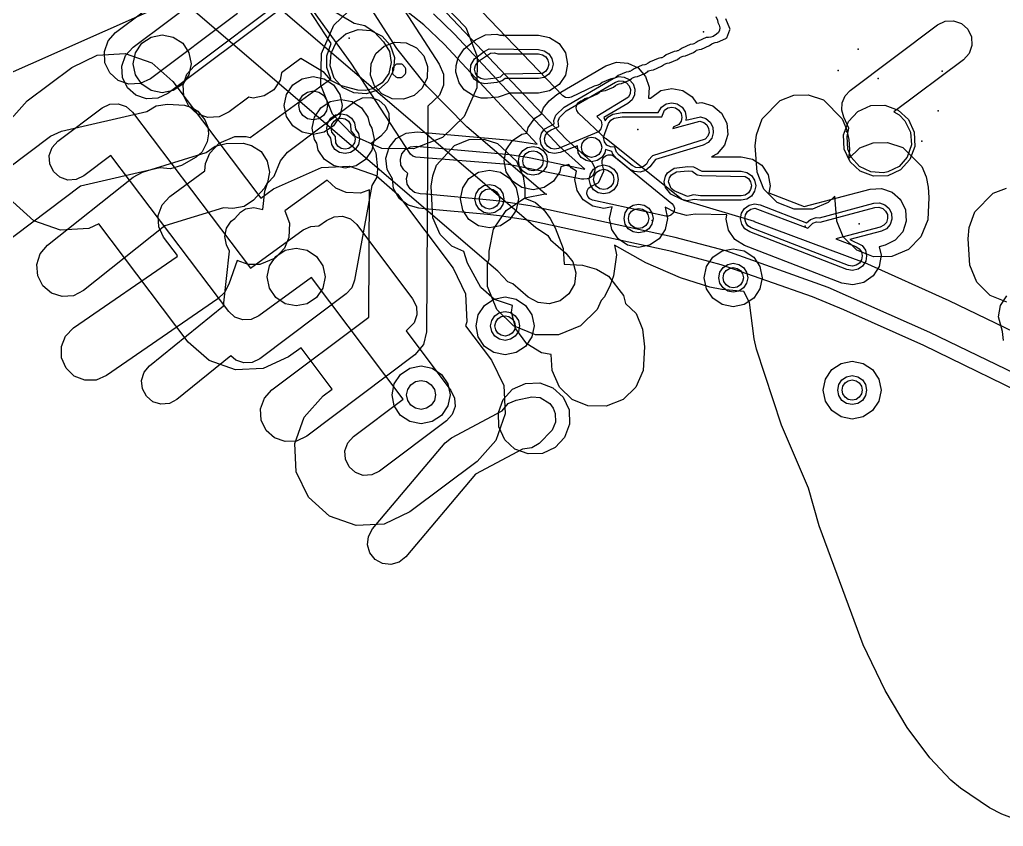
# Model space of a CAD drawing. Header units: metres. Extents: x 8738 to 9560, y -8972 to -7699.
# Drawn here: x 9080.8 to 9148.7, y -8164.7 to -8108.9 of the extents above; entities that cross this region are included whole.
import ezdxf

# ---------------------------------------------------------------- set-up
doc = ezdxf.new("R2010")
doc.units = ezdxf.units.M
for name, color, linetype in [('AI_GREENING_EXCLUSIONS', 1, 'Continuous'), ('AI_GREENING_LAWN', 82, 'Continuous'), ('AI_GREENING_REJECTED', 6, 'Continuous')]:
    doc.layers.add(name, color=color, linetype=linetype)

msp = doc.modelspace()

# ---------------------------------------------------------------- linework, layer by layer
at = {"layer": 'AI_GREENING_EXCLUSIONS'}
for points in [[(9104.408, -8103.749), (9109.752, -8112.012), (9110.034, -8112.709), (9110.04, -8113.461), (9109.767, -8114.161), (9108.965, -8114.924), (9108.874, -8130.511), (9108.66, -8131.398), (9108.075, -8132.098), (9100.594, -8137.72), (9099.891, -8138.058), (9099.112, -8138.101), (9098.375, -8137.843), (9097.794, -8137.322), (9097.456, -8136.619), (9097.412, -8135.84), (9097.671, -8135.103), (9098.191, -8134.522), (9104.88, -8129.496), (9104.931, -8120.705), (9104.312, -8120.921), (9103.326, -8120.882), (9102.603, -8120.58), (9101.998, -8120.026), (9099.093, -8122.154), (9099.41, -8123.014), (9099.371, -8124), (9099.069, -8124.723), (9098.422, -8125.422), (9097.346, -8125.87), (9096.554, -8125.87), (9095.781, -8125.589), (9095.215, -8127.229), (9094.917, -8127.787), (9094.46, -8128.224), (9086.758, -8133.537), (9086.042, -8133.846), (9085.262, -8133.858), (9084.536, -8133.57), (9083.976, -8133.026), (9083.667, -8132.31), (9083.655, -8131.53), (9083.943, -8130.804), (9084.487, -8130.244), (9091.648, -8125.304), (9091.669, -8125.243), (9090.703, -8123.96), (9090.374, -8123.253), (9090.34, -8122.473), (9090.34, -8122.473), (9090.607, -8121.74), (9091.135, -8121.165), (9093.564, -8119.386), (9093.603, -8118.886), (9093.905, -8118.163), (9094.552, -8117.464), (9095.628, -8117.016), (9096.42, -8117.016), (9096.699, -8117.09), (9102.259, -8113.018), (9101.975, -8112.24), (9101.975, -8111.448), (9102.288, -8110.599), (9099.936, -8106.963)], [(9094.149, -8104.208), (9116.398, -8123.271), (9117.251, -8123.848), (9117.437, -8124.161), (9118.497, -8125.069), (9118.979, -8125.683), (9119.189, -8126.434), (9119.096, -8127.209), (9118.714, -8127.889), (9118.1, -8128.372), (9117.349, -8128.582), (9116.574, -8128.489), (9115.894, -8128.107), (9114.836, -8127.2), (9114.499, -8127.065), (9113.796, -8126.309), (9091.774, -8107.441), (9040.612, -8130.176), (9020.945, -8148.593)], [(9094.149, -8104.208), (9116.398, -8123.271), (9117.251, -8123.848), (9117.437, -8124.161), (9118.497, -8125.069), (9118.979, -8125.683), (9119.189, -8126.434), (9119.096, -8127.209), (9118.714, -8127.889), (9118.1, -8128.372), (9117.349, -8128.582), (9116.574, -8128.489), (9115.894, -8128.107), (9114.836, -8127.2), (9114.499, -8127.065), (9113.796, -8126.309), (9091.774, -8107.441), (9040.612, -8130.176), (9020.945, -8148.593)], [(9098.525, -8108.39), (9091.01, -8114.037), (9090.306, -8114.375), (9089.527, -8114.419), (9088.791, -8114.16), (9088.209, -8113.64), (9087.871, -8112.937), (9087.828, -8112.157), (9088.086, -8111.421), (9088.607, -8110.84), (9095.994, -8105.288)], [(9095.809, -8108.504), (9089.798, -8113.021), (9089.095, -8113.36), (9088.316, -8113.403), (9087.579, -8113.144), (9086.998, -8112.624), (9086.66, -8111.921), (9086.616, -8111.142), (9086.875, -8110.405), (9087.395, -8109.824), (9093.116, -8105.525)], [(9101.09, -8107.491), (9103.878, -8109.172), (9104.611, -8109.34), (9105.247, -8109.791), (9105.889, -8110.47), (9106.304, -8111.131), (9106.435, -8111.9), (9106.261, -8112.661), (9105.809, -8113.297), (9105.149, -8113.713), (9104.677, -8113.829), (9104.137, -8113.822), (9102.999, -8113.52), (9102.303, -8113.168), (9101.812, -8112.598), (9100.18, -8111.614), (9098.854, -8112.61), (9098.751, -8113.13), (9098.317, -8113.779), (9097.668, -8114.213), (9096.903, -8114.365), (9096.599, -8114.305), (9095.247, -8115.32), (9094.544, -8115.658), (9093.765, -8115.701), (9093.765, -8115.701), (9093.028, -8115.443), (9092.447, -8114.923), (9092.109, -8114.219), (9092.066, -8113.44), (9092.324, -8112.704), (9092.844, -8112.122), (9098.856, -8107.605)], [(9150.824, -8164.683), (9148.607, -8163.852), (9147.757, -8163.41), (9145.753, -8162.042), (9145.102, -8161.487), (9143.642, -8159.943), (9142.077, -8157.858), (9140.548, -8155.303), (9139.041, -8152.146), (9135.997, -8143.926), (9135.262, -8141.326), (9133.404, -8136.965), (9131.677, -8131.704), (9131.518, -8131.003), (9131.178, -8128.479), (9130.798, -8127.716), (9129.279, -8127.583), (9128.441, -8127.418), (9126.411, -8126.787), (9124.026, -8125.735), (9121.864, -8124.517), (9122, -8125.2), (9121.779, -8126.641), (9121.567, -8127.296), (9121.175, -8128.086), (9120.926, -8128.353), (9120.653, -8128.966), (9119.509, -8130.089), (9117.987, -8130.709), (9116.404, -8130.709), (9114.881, -8130.089), (9113.737, -8128.966), (9113.074, -8127.38), (9113.074, -8125.797), (9113.198, -8125.46), (9113.198, -8124.947), (9113.503, -8123.416), (9114.37, -8122.119), (9115.668, -8121.252), (9117.07, -8120.973), (9111.662, -8116.34), (9108.886, -8113.545), (9106.814, -8110.938), (9104.622, -8107.477)], [(9151.55, -8135.507), (9143.217, -8131.46), (9137.699, -8128.982), (9135.527, -8128.087), (9129.235, -8125.877), (9125.818, -8124.96), (9115.853, -8122.797), (9113.925, -8122.504), (9113.078, -8122.396), (9108.754, -8122.006), (9108.74, -8122.002), (9108.352, -8121.976), (9107.6, -8121.77), (9106.983, -8121.291), (9106.597, -8120.613), (9106.513, -8119.942), (9106.153, -8119.288), (9106.067, -8118.513), (9106.284, -8117.763), (9106.772, -8117.154), (9107.456, -8116.777), (9108.231, -8116.691), (9114.691, -8117.258), (9116.514, -8117.552), (9110.084, -8110.633), (9108.694, -8109.287), (9107.168, -8108.096)], [(9151.561, -8134.384), (9143.639, -8130.553), (9136.625, -8127.441), (9129.539, -8124.924), (9126.039, -8123.985), (9116.036, -8121.814), (9113.917, -8121.492), (9113.252, -8121.408), (9108.84, -8121.009), (9108.826, -8121.005), (9108.424, -8120.979), (9108.047, -8120.875), (9107.739, -8120.636), (9107.546, -8120.297), (9107.498, -8119.91), (9107.592, -8119.566), (9107.295, -8119.328), (9107.107, -8118.986), (9107.064, -8118.598), (9107.172, -8118.223), (9107.416, -8117.919), (9107.758, -8117.731), (9108.146, -8117.688), (9114.621, -8118.256), (9115.97, -8118.462), (9119.802, -8119.283), (9118.027, -8117.689), (9110.808, -8109.942), (9109.35, -8108.532)], [(9079.992, -8115.993), (9081.293, -8114.539), (9084.359, -8112.235), (9086.114, -8111.39), (9088.059, -8111.281), (9089.898, -8111.923), (9091.353, -8113.218), (9097.432, -8121.268), (9098.3, -8120.637), (9101.614, -8119.165), (9103.562, -8119.056), (9105.404, -8119.7), (9106.858, -8121), (9110.712, -8126.122), (9111.558, -8127.879), (9111.667, -8129.827), (9111.574, -8130.094), (9113.357, -8132.465), (9114.204, -8134.225), (9114.204, -8134.225), (9114.312, -8136.176), (9113.664, -8138.019), (9112.36, -8139.473), (9107.718, -8142.95), (9105.958, -8143.792), (9104.01, -8143.897), (9102.17, -8143.249), (9100.719, -8141.945), (9099.876, -8140.186), (9099.771, -8138.238), (9100.42, -8136.398), (9101.723, -8134.946), (9102.354, -8134.473), (9100.206, -8131.618), (9099.345, -8132.244), (9097.595, -8133.057), (9095.668, -8133.147), (9093.85, -8132.501), (9092.413, -8131.215), (9086.241, -8123.043), (9085.542, -8123.379), (9083.594, -8123.486), (9081.753, -8122.841), (9080.299, -8121.54)], [(9076.896, -8121.506), (9082.907, -8116.99), (9083.66, -8116.639), (9089.553, -8115.286), (9090.197, -8114.897), (9090.968, -8114.78), (9092.144, -8114.848), (9092.659, -8115.009), (9093.071, -8115.267), (9093.071, -8115.267), (9093.569, -8115.867), (9093.76, -8116.372), (9093.811, -8116.82), (9093.728, -8117.39), (9093.364, -8118.08), (9092.97, -8118.45), (9091.943, -8119.023), (9091.197, -8119.254), (9090.448, -8119.185), (9084.97, -8120.443), (9079.299, -8124.704)], [(9148.969, -8128.464), (9147.804, -8127.994), (9146.882, -8127.072), (9146.412, -8125.907), (9146.412, -8125.907), (9146.284, -8124.088), (9146.364, -8123.313), (9146.753, -8122.215), (9148.012, -8120.936), (9148.943, -8120.586)], [(9148.74, -8131.103), (9148.672, -8130.495), (9148.382, -8129.47), (9148.521, -8128.69), (9148.951, -8128.025)]]:
    msp.add_lwpolyline(points, dxfattribs=at)
for points in [[(9105.99, -8107.072), (9108.163, -8107.111), (9110.128, -8107.974), (9111.585, -8109.483), (9112.38, -8111.484), (9112.341, -8113.657), (9111.478, -8115.622), (9109.969, -8117.079), (9107.968, -8117.874), (9105.795, -8117.835), (9103.83, -8116.972), (9102.373, -8115.463), (9101.578, -8113.462), (9101.617, -8111.289), (9102.48, -8109.324), (9103.989, -8107.867), (9105.99, -8107.072)], [(9137.552, -8115.193), (9137.585, -8114.68), (9137.789, -8114.207), (9138.142, -8113.832), (9144.164, -8109.307), (9144.692, -8109.053), (9145.276, -8109.021), (9145.828, -8109.214), (9146.265, -8109.605), (9146.518, -8110.132), (9146.551, -8110.717), (9146.357, -8111.269), (9145.967, -8111.705), (9141.159, -8115.317), (9141.517, -8115.528), (9141.922, -8115.933), (9142.309, -8116.713), (9142.368, -8117.599), (9142.083, -8118.432), (9141.517, -8119.076), (9140.737, -8119.463), (9140.445, -8119.522), (9139.559, -8119.463), (9138.779, -8119.076), (9138.213, -8118.432), (9137.987, -8117.891), (9137.928, -8117.005), (9138.054, -8116.427), (9137.694, -8115.688), (9137.552, -8115.193)], [(9092.463, -8111.224), (9092.615, -8111.989), (9092.463, -8112.754), (9092.029, -8113.403), (9091.38, -8113.837), (9090.615, -8113.989), (9089.85, -8113.837), (9089.201, -8113.403), (9088.767, -8112.754), (9088.615, -8111.989), (9088.767, -8111.224), (9089.201, -8110.575), (9089.85, -8110.141), (9090.615, -8109.989), (9091.38, -8110.141), (9092.029, -8110.575), (9092.463, -8111.224)], [(9092.463, -8111.224), (9092.615, -8111.989), (9092.463, -8112.754), (9092.029, -8113.403), (9091.38, -8113.837), (9090.615, -8113.989), (9089.85, -8113.837), (9089.201, -8113.403), (9088.767, -8112.754), (9088.615, -8111.989), (9088.767, -8111.224), (9089.201, -8110.575), (9089.85, -8110.141), (9090.615, -8109.989), (9091.38, -8110.141), (9092.029, -8110.575), (9092.463, -8111.224)], [(9105.024, -8109.683), (9105.804, -8110.07), (9106.37, -8110.714), (9106.656, -8111.547), (9106.597, -8112.433), (9106.21, -8113.213), (9105.566, -8113.779), (9104.732, -8114.064), (9103.847, -8114.005), (9103.067, -8113.618), (9102.501, -8112.974), (9102.215, -8112.141), (9102.274, -8111.255), (9102.662, -8110.475), (9103.305, -8109.909), (9104.139, -8109.624), (9105.024, -8109.683)], [(9112.25, -8110.342), (9112.949, -8109.995), (9113.728, -8109.942), (9113.928, -8110.009), (9116.614, -8110.009), (9117.379, -8110.162), (9118.028, -8110.595), (9118.462, -8111.244), (9118.614, -8112.009), (9118.462, -8112.775), (9118.028, -8113.424), (9117.379, -8113.857), (9116.614, -8114.009), (9114.626, -8114.009), (9113.82, -8114.287), (9113.095, -8114.36), (9112.639, -8114.354), (9112.118, -8114.21), (9111.481, -8113.784), (9111.133, -8113.317), (9110.905, -8112.57), (9110.911, -8112.114), (9111.058, -8111.579), (9111.481, -8110.956), (9112.25, -8110.342)], [(9107.47, -8110.542), (9108.171, -8110.876), (9108.683, -8111.44), (9108.949, -8112.176), (9108.91, -8112.964), (9108.576, -8113.665), (9108.012, -8114.177), (9107.276, -8114.443), (9106.488, -8114.404), (9105.787, -8114.07), (9105.275, -8113.506), (9105.009, -8112.77), (9105.048, -8111.982), (9105.382, -8111.281), (9105.946, -8110.769), (9106.682, -8110.503), (9107.47, -8110.542)], [(9116.614, -8111.009), (9116.997, -8111.086), (9117.321, -8111.302), (9117.538, -8111.627), (9117.614, -8112.009), (9117.538, -8112.392), (9117.321, -8112.717), (9116.997, -8112.933), (9116.614, -8113.009), (9114.297, -8113.009), (9114.093, -8113.178), (9113.719, -8113.292), (9112.895, -8113.37), (9112.506, -8113.29), (9112.188, -8113.077), (9111.971, -8112.753), (9111.9, -8112.47), (9111.937, -8112.082), (9112.198, -8111.653), (9112.861, -8111.134), (9113.21, -8110.96), (9116.614, -8111.009)], [(9116.614, -8111.309), (9116.882, -8111.363), (9117.109, -8111.514), (9117.261, -8111.742), (9117.314, -8112.009), (9117.261, -8112.277), (9117.109, -8112.504), (9116.882, -8112.656), (9114.178, -8112.709), (9113.951, -8112.914), (9113.689, -8112.994), (9112.895, -8113.07), (9112.623, -8113.014), (9112.4, -8112.865), (9112.248, -8112.638), (9112.195, -8112.37), (9112.248, -8112.102), (9112.467, -8111.816), (9113.289, -8111.25), (9113.561, -8111.231), (9113.796, -8111.31), (9116.614, -8111.309)], [(9118.078, -8119.46), (9117.644, -8120.109), (9116.995, -8120.543), (9116.23, -8120.695), (9115.465, -8120.543), (9114.816, -8120.109), (9114.382, -8119.46), (9114.23, -8118.695), (9114.382, -8117.93), (9114.816, -8117.281), (9115.465, -8116.847), (9115.813, -8116.778), (9115.898, -8116.393), (9116.344, -8115.752), (9116.794, -8115.464), (9116.947, -8115.031), (9117.35, -8114.549), (9117.868, -8114.117), (9121.267, -8112.141), (9122.005, -8111.888), (9122.784, -8111.936), (9123.485, -8112.279), (9124.001, -8112.865), (9124.255, -8113.603), (9124.207, -8114.356), (9124.349, -8114.356), (9125.051, -8113.843), (9125.816, -8113.691), (9126.581, -8113.843), (9127.23, -8114.277), (9127.517, -8114.706), (9127.897, -8114.67), (9128.643, -8114.9), (9129.244, -8115.398), (9129.608, -8116.088), (9129.681, -8116.865), (9129.451, -8117.611), (9128.953, -8118.212), (9128.559, -8118.42), (9130.617, -8118.42), (9131.382, -8118.572), (9132.031, -8119.005), (9132.465, -8119.654), (9132.617, -8120.42), (9132.52, -8120.905), (9134.972, -8121.852), (9139.517, -8120.664), (9140.296, -8120.613), (9141.035, -8120.864), (9141.621, -8121.378), (9141.967, -8122.078), (9142.018, -8122.857), (9141.767, -8123.596), (9141.252, -8124.183), (9140.552, -8124.528), (9140.146, -8124.637), (9140.277, -8125.225), (9140.144, -8125.994), (9139.726, -8126.653), (9139.087, -8127.102), (9138.326, -8127.273), (9137.557, -8127.139), (9130.841, -8124.544), (9130.182, -8124.126), (9129.733, -8123.488), (9129.562, -8122.726), (9129.615, -8122.42), (9127.429, -8122.384), (9126.823, -8122.465), (9126.069, -8122.264), (9125.359, -8121.9), (9125.521, -8122.679), (9125.369, -8123.444), (9124.935, -8124.093), (9124.286, -8124.527), (9123.521, -8124.679), (9122.756, -8124.527), (9122.107, -8124.093), (9121.673, -8123.444), (9121.521, -8122.679), (9121.706, -8121.865), (9121.116, -8121.982), (9120.351, -8121.83), (9119.702, -8121.396), (9119.268, -8120.747), (9119.116, -8119.982), (9119.228, -8119.418), (9118.86, -8119.172), (9118.715, -8118.956), (9118.147, -8119.112), (9118.078, -8119.46)], [(9101.043, -8116.866), (9100.278, -8116.714), (9099.629, -8116.28), (9099.195, -8115.631), (9099.043, -8114.866), (9099.195, -8114.101), (9099.629, -8113.452), (9100.278, -8113.018), (9101.043, -8112.866), (9101.808, -8113.018), (9102.457, -8113.452), (9102.891, -8114.101), (9103.043, -8114.866), (9102.891, -8115.631), (9102.457, -8116.28), (9101.808, -8116.714), (9101.043, -8116.866)], [(9119.294, -8117.656), (9118.095, -8118.125), (9117.711, -8118.194), (9117.33, -8118.11), (9117.009, -8117.887), (9116.799, -8117.559), (9116.73, -8117.175), (9116.814, -8116.793), (9117.037, -8116.473), (9117.689, -8116.136), (9117.677, -8115.909), (9117.807, -8115.541), (9118.37, -8114.982), (9121.77, -8113.005), (9122.139, -8112.879), (9122.528, -8112.903), (9122.879, -8113.075), (9123.137, -8113.367), (9123.263, -8113.736), (9123.239, -8114.126), (9123.068, -8114.476), (9122.775, -8114.734), (9121.118, -8115.698), (9121.223, -8115.931), (9121.403, -8115.678), (9121.734, -8115.472), (9122.393, -8115.356), (9124.883, -8115.356), (9125.109, -8114.984), (9125.433, -8114.767), (9125.816, -8114.691), (9126.199, -8114.767), (9126.523, -8114.984), (9126.74, -8115.308), (9126.816, -8115.691), (9126.777, -8115.889), (9127.794, -8115.665), (9128.167, -8115.78), (9128.467, -8116.029), (9128.65, -8116.374), (9128.686, -8116.762), (9128.571, -8117.135), (9128.322, -8117.436), (9127.977, -8117.618), (9124.69, -8118.597), (9124.302, -8119.107), (9124.004, -8119.358), (9123.632, -8119.476), (9123.243, -8119.442), (9122.897, -8119.262), (9121.992, -8118.538), (9121.741, -8118.24), (9121.682, -8118.053), (9121.244, -8117.907), (9121.198, -8118.141), (9120.981, -8118.465), (9120.657, -8118.682), (9120.274, -8118.758), (9119.891, -8118.682), (9119.567, -8118.465), (9119.35, -8118.141), (9119.294, -8117.656)], [(9121.921, -8113.265), (9122.179, -8113.176), (9122.452, -8113.193), (9122.697, -8113.313), (9122.878, -8113.518), (9122.966, -8113.776), (9122.949, -8114.049), (9122.829, -8114.294), (9120.649, -8115.623), (9120.926, -8115.943), (9120.974, -8116.212), (9120.915, -8116.479), (9120.759, -8116.703), (9117.985, -8117.846), (9117.717, -8117.894), (9117.45, -8117.835), (9117.226, -8117.679), (9117.078, -8117.449), (9117.03, -8117.18), (9117.089, -8116.914), (9117.245, -8116.69), (9117.475, -8116.542), (9118.016, -8116.33), (9117.974, -8115.952), (9118.065, -8115.694), (9118.521, -8115.241), (9121.921, -8113.265)], [(9100.66, -8115.79), (9100.336, -8115.573), (9100.119, -8115.249), (9100.043, -8114.866), (9100.119, -8114.483), (9100.336, -8114.159), (9100.66, -8113.942), (9101.043, -8113.866), (9101.426, -8113.942), (9101.75, -8114.159), (9101.967, -8114.483), (9102.043, -8114.866), (9101.967, -8115.249), (9101.75, -8115.573), (9101.426, -8115.79), (9101.043, -8115.866), (9100.66, -8115.79)], [(9131.711, -8119.486), (9131.583, -8117.667), (9131.663, -8116.892), (9132.052, -8115.794), (9133.311, -8114.515), (9134.242, -8114.165), (9135.236, -8114.138), (9136.286, -8114.49), (9137.596, -8115.795), (9137.896, -8116.505), (9138.051, -8117.224), (9138.09, -8117.941), (9138.03, -8118.566), (9138.796, -8117.806), (9139.727, -8117.456), (9140.721, -8117.429), (9141.771, -8117.781), (9143.081, -8119.086), (9143.381, -8119.796), (9143.536, -8120.515), (9143.575, -8121.232), (9143.498, -8122.777), (9143.028, -8123.942), (9142.173, -8124.819), (9141.022, -8125.317), (9139.753, -8125.334), (9138.588, -8124.864), (9137.666, -8123.942), (9137.213, -8122.858), (9137.073, -8121.143), (9136.621, -8121.573), (9135.537, -8122.026), (9134.268, -8122.043), (9133.103, -8121.573), (9132.181, -8120.651), (9131.711, -8119.486)], [(9108.202, -8129.338), (9108.008, -8129.89), (9107.459, -8130.446), (9110.561, -8134.569), (9110.815, -8135.097), (9110.847, -8135.682), (9110.653, -8136.235), (9110.261, -8136.671), (9105.62, -8140.148), (9105.092, -8140.401), (9104.507, -8140.433), (9103.955, -8140.238), (9103.52, -8139.847), (9103.267, -8139.319), (9103.236, -8138.735), (9103.43, -8138.183), (9103.821, -8137.747), (9107.26, -8135.172), (9100.931, -8126.761), (9097.285, -8129.414), (9096.76, -8129.658), (9096.182, -8129.685), (9095.637, -8129.491), (9095.206, -8129.105), (9087.068, -8118.33), (9085.197, -8119.735), (9084.67, -8119.989), (9084.085, -8120.021), (9083.533, -8119.828), (9083.097, -8119.437), (9082.844, -8118.91), (9082.811, -8118.325), (9083.005, -8117.773), (9083.395, -8117.337), (9086.462, -8115.033), (9086.988, -8114.779), (9087.572, -8114.747), (9088.123, -8114.939), (9088.56, -8115.328), (9096.712, -8126.121), (9100.36, -8123.467), (9100.885, -8123.223), (9101.444, -8123.197), (9101.961, -8122.808), (9102.488, -8122.554), (9103.073, -8122.521), (9103.625, -8122.714), (9104.061, -8123.104), (9107.915, -8128.226), (9108.169, -8128.753), (9108.202, -8129.338)], [(9096.016, -8122.236), (9096.376, -8122.024), (9096.95, -8121.91), (9097.573, -8122.057), (9097.695, -8120.789), (9097.883, -8120.235), (9098.345, -8119.757), (9098.79, -8118.706), (9099.27, -8118.092), (9103.915, -8114.602), (9104.442, -8114.348), (9105.027, -8114.316), (9105.579, -8114.51), (9106.015, -8114.9), (9106.269, -8115.428), (9106.301, -8116.012), (9106.107, -8116.564), (9105.717, -8117), (9105.056, -8117.497), (9105.382, -8118.143), (9105.496, -8119.253), (9105.435, -8119.835), (9105.089, -8120.404), (9103.907, -8126.948), (9103.707, -8127.468), (9103.332, -8127.88), (9097.354, -8132.372), (9096.827, -8132.625), (9096.243, -8132.658), (9095.69, -8132.464), (9095.358, -8132.166), (9091.63, -8135.187), (9091.112, -8135.46), (9090.529, -8135.514), (9089.97, -8135.34), (9089.52, -8134.966), (9089.248, -8134.448), (9089.194, -8133.866), (9089.367, -8133.307), (9089.741, -8132.856), (9094.837, -8128.727), (9095.267, -8124.933), (9095.057, -8124.49), (9094.943, -8123.916), (9095.057, -8123.342), (9095.382, -8122.855), (9095.637, -8122.685), (9096.016, -8122.236)], [(9105.094, -8116.43), (9105.246, -8117.195), (9105.094, -8117.96), (9104.66, -8118.609), (9104.011, -8119.043), (9103.246, -8119.195), (9102.481, -8119.043), (9101.832, -8118.609), (9101.398, -8117.96), (9101.3, -8117.469), (9101.129, -8117.212), (9100.977, -8116.447), (9101.129, -8115.682), (9101.563, -8115.033), (9102.212, -8114.599), (9102.977, -8114.447), (9103.742, -8114.599), (9104.391, -8115.033), (9104.825, -8115.682), (9104.923, -8116.173), (9105.094, -8116.43)], [(9139.558, -8114.881), (9140.544, -8114.842), (9141.461, -8115.183), (9142.16, -8115.83), (9142.569, -8116.712), (9142.608, -8117.698), (9142.267, -8118.615), (9141.62, -8119.314), (9140.738, -8119.723), (9139.752, -8119.762), (9138.835, -8119.421), (9138.136, -8118.774), (9137.727, -8117.892), (9137.688, -8116.906), (9138.029, -8115.989), (9138.676, -8115.29), (9139.558, -8114.881)], [(9104.246, -8117.195), (9104.17, -8117.578), (9103.953, -8117.902), (9103.629, -8118.119), (9103.246, -8118.195), (9102.863, -8118.119), (9102.539, -8117.902), (9102.322, -8117.578), (9102.258, -8117.136), (9102.053, -8116.83), (9101.977, -8116.447), (9102.053, -8116.064), (9102.27, -8115.74), (9102.594, -8115.523), (9102.977, -8115.447), (9103.36, -8115.523), (9103.684, -8115.74), (9103.901, -8116.064), (9103.965, -8116.506), (9104.17, -8116.812), (9104.246, -8117.195)], [(9125.123, -8115.656), (9125.321, -8115.196), (9125.548, -8115.044), (9125.816, -8114.991), (9126.084, -8115.044), (9126.311, -8115.196), (9126.463, -8115.423), (9126.516, -8115.691), (9126.463, -8115.959), (9126.311, -8116.186), (9125.902, -8116.374), (9125.883, -8116.468), (9127.763, -8115.963), (9128.024, -8116.044), (9128.235, -8116.218), (9128.362, -8116.46), (9128.388, -8116.732), (9128.307, -8116.992), (9128.133, -8117.203), (9124.478, -8118.348), (9124.197, -8118.643), (9124.068, -8118.919), (9123.859, -8119.095), (9123.599, -8119.177), (9123.327, -8119.154), (9123.084, -8119.028), (9122.179, -8118.304), (9122.004, -8118.095), (9121.885, -8117.757), (9121.575, -8117.737), (9121.336, -8117.605), (9121.166, -8117.391), (9121.088, -8117.071), (9121.45, -8116.119), (9121.608, -8115.897), (9121.84, -8115.752), (9122.393, -8115.656), (9125.123, -8115.656)], [(9103.893, -8116.927), (9103.946, -8117.195), (9103.893, -8117.463), (9103.741, -8117.69), (9103.514, -8117.842), (9103.246, -8117.895), (9102.978, -8117.842), (9102.751, -8117.69), (9102.599, -8117.463), (9102.583, -8117.009), (9102.33, -8116.715), (9102.277, -8116.447), (9102.33, -8116.179), (9102.482, -8115.952), (9102.709, -8115.8), (9102.977, -8115.747), (9103.245, -8115.8), (9103.472, -8115.952), (9103.624, -8116.179), (9103.64, -8116.633), (9103.893, -8116.927)], [(9095.032, -8117.504), (9096.209, -8117.485), (9096.789, -8117.628), (9097.438, -8118.062), (9097.872, -8118.711), (9098.024, -8119.476), (9097.893, -8120.187), (9097.667, -8120.617), (9096.916, -8121.411), (9096.267, -8121.845), (9095.502, -8121.997), (9094.841, -8121.936), (9090.796, -8123.187), (9085.181, -8127.658), (9084.487, -8128.016), (9083.709, -8128.08), (9082.966, -8127.843), (9082.37, -8127.339), (9082.013, -8126.645), (9081.948, -8125.868), (9082.185, -8125.124), (9082.689, -8124.529), (9088.6, -8119.823), (9089.254, -8119.477), (9093.659, -8118.114), (9094.272, -8117.678), (9095.032, -8117.504)], [(9111.449, -8124.952), (9110.623, -8124.589), (9109.813, -8123.779), (9109.314, -8122.629), (9109.182, -8120.457), (9109.299, -8119.73), (9109.56, -8119.006), (9110.799, -8117.633), (9111.829, -8117.226), (9112.823, -8117.199), (9113.771, -8117.5), (9115.097, -8118.71), (9115.543, -8119.785), (9115.665, -8120.555), (9115.664, -8121.266), (9116.409, -8121.572), (9116.976, -8122.093), (9117.416, -8122.683), (9117.749, -8123.319), (9118.319, -8124.757), (9118.37, -8125.843), (9119.658, -8125.911), (9120.624, -8126.19), (9121.438, -8126.658), (9122.47, -8127.99), (9122.609, -8128.559), (9123.345, -8129.256), (9123.792, -8130.331), (9123.925, -8131.548), (9123.831, -8133.174), (9123.333, -8134.325), (9122.456, -8135.18), (9121.291, -8135.65), (9120.022, -8135.633), (9118.938, -8135.18), (9118.061, -8134.325), (9117.563, -8133.174), (9117.474, -8132.081), (9116.808, -8131.962), (9115.805, -8131.35), (9115.034, -8130.298), (9114.75, -8129.159), (9114.805, -8128.69), (9113.565, -8128.278), (9112.634, -8127.438), (9111.714, -8125.769), (9111.449, -8124.952)], [(9120.006, -8118.405), (9119.779, -8118.253), (9119.627, -8118.026), (9119.574, -8117.758), (9119.627, -8117.49), (9119.779, -8117.263), (9120.006, -8117.111), (9120.274, -8117.058), (9120.542, -8117.111), (9120.769, -8117.263), (9120.921, -8117.49), (9120.974, -8117.758), (9120.921, -8118.026), (9120.769, -8118.253), (9120.542, -8118.405), (9120.274, -8118.458), (9120.006, -8118.405)], [(9116.23, -8119.695), (9115.847, -8119.619), (9115.523, -8119.402), (9115.306, -8119.078), (9115.23, -8118.695), (9115.306, -8118.312), (9115.523, -8117.988), (9115.847, -8117.771), (9116.23, -8117.695), (9116.613, -8117.771), (9116.937, -8117.988), (9117.154, -8118.312), (9117.23, -8118.695), (9117.154, -8119.078), (9116.937, -8119.402), (9116.613, -8119.619), (9116.23, -8119.695)], [(9115.962, -8119.342), (9115.735, -8119.19), (9115.583, -8118.963), (9115.53, -8118.695), (9115.583, -8118.427), (9115.735, -8118.2), (9115.962, -8118.048), (9116.23, -8117.995), (9116.498, -8118.048), (9116.725, -8118.2), (9116.877, -8118.427), (9116.93, -8118.695), (9116.877, -8118.963), (9116.725, -8119.19), (9116.498, -8119.342), (9116.23, -8119.395), (9115.962, -8119.342)], [(9120.733, -8120.906), (9120.409, -8120.689), (9120.192, -8120.365), (9120.116, -8119.982), (9120.192, -8119.599), (9120.409, -8119.275), (9120.733, -8119.058), (9121.116, -8118.982), (9121.499, -8119.058), (9121.823, -8119.275), (9122.04, -8119.599), (9122.116, -8119.982), (9122.04, -8120.365), (9121.823, -8120.689), (9121.499, -8120.906), (9121.116, -8120.982), (9120.733, -8120.906)], [(9113.219, -8123.331), (9112.454, -8123.179), (9111.805, -8122.745), (9111.371, -8122.096), (9111.219, -8121.331), (9111.371, -8120.566), (9111.805, -8119.917), (9112.454, -8119.483), (9113.219, -8119.331), (9113.984, -8119.483), (9114.633, -8119.917), (9115.067, -8120.566), (9115.219, -8121.331), (9115.067, -8122.096), (9114.633, -8122.745), (9113.984, -8123.179), (9113.219, -8123.331)], [(9120.621, -8120.477), (9120.469, -8120.25), (9120.416, -8119.982), (9120.469, -8119.714), (9120.621, -8119.487), (9120.848, -8119.335), (9121.116, -8119.282), (9121.384, -8119.335), (9121.611, -8119.487), (9121.763, -8119.714), (9121.816, -8119.982), (9121.763, -8120.25), (9121.611, -8120.477), (9121.384, -8120.629), (9121.116, -8120.682), (9120.848, -8120.629), (9120.621, -8120.477)], [(9127.894, -8119.42), (9130.617, -8119.42), (9131, -8119.496), (9131.324, -8119.713), (9131.541, -8120.037), (9131.617, -8120.42), (9131.541, -8120.802), (9131.324, -8121.127), (9131, -8121.344), (9130.617, -8121.42), (9127.804, -8121.42), (9127.373, -8121.358), (9126.887, -8121.467), (9126.51, -8121.366), (9125.757, -8120.989), (9125.374, -8120.53), (9125.298, -8120.148), (9125.374, -8119.765), (9125.524, -8119.514), (9125.975, -8119.201), (9126.923, -8119.08), (9127.311, -8119.118), (9127.894, -8119.42)], [(9130.885, -8119.773), (9131.112, -8119.925), (9131.264, -8120.152), (9131.317, -8120.42), (9131.264, -8120.688), (9131.112, -8120.915), (9130.885, -8121.066), (9130.617, -8121.12), (9127.804, -8121.12), (9127.327, -8121.045), (9126.906, -8121.167), (9125.989, -8120.776), (9125.772, -8120.61), (9125.598, -8120.148), (9125.651, -8119.88), (9125.803, -8119.653), (9126.149, -8119.464), (9126.952, -8119.379), (9127.224, -8119.405), (9127.575, -8119.667), (9127.867, -8119.72), (9130.885, -8119.773)], [(9112.512, -8122.038), (9112.295, -8121.714), (9112.219, -8121.331), (9112.295, -8120.948), (9112.512, -8120.624), (9112.836, -8120.407), (9113.219, -8120.331), (9113.602, -8120.407), (9113.926, -8120.624), (9114.143, -8120.948), (9114.219, -8121.331), (9114.143, -8121.714), (9113.926, -8122.038), (9113.602, -8122.255), (9113.219, -8122.331), (9112.836, -8122.255), (9112.512, -8122.038)], [(9112.724, -8121.826), (9112.572, -8121.599), (9112.519, -8121.331), (9112.572, -8121.063), (9112.724, -8120.836), (9112.951, -8120.684), (9113.219, -8120.631), (9113.487, -8120.684), (9113.714, -8120.836), (9113.866, -8121.063), (9113.919, -8121.331), (9113.866, -8121.599), (9113.714, -8121.826), (9113.487, -8121.978), (9113.219, -8122.031), (9112.951, -8121.978), (9112.724, -8121.826)], [(9123.138, -8123.603), (9122.814, -8123.386), (9122.597, -8123.062), (9122.521, -8122.679), (9122.597, -8122.296), (9122.814, -8121.972), (9123.138, -8121.755), (9123.521, -8121.679), (9123.904, -8121.755), (9124.228, -8121.972), (9124.445, -8122.296), (9124.521, -8122.679), (9124.445, -8123.062), (9124.228, -8123.386), (9123.904, -8123.603), (9123.521, -8123.679), (9123.138, -8123.603)], [(9135.41, -8122.74), (9135.78, -8122.617), (9136.028, -8122.634), (9139.776, -8121.63), (9140.165, -8121.604), (9140.535, -8121.73), (9140.828, -8121.987), (9141.001, -8122.337), (9141.026, -8122.726), (9140.901, -8123.096), (9140.644, -8123.389), (9140.294, -8123.562), (9138.126, -8124.143), (9138.968, -8124.55), (9139.192, -8124.869), (9139.278, -8125.249), (9139.211, -8125.634), (9139.002, -8125.963), (9138.683, -8126.188), (9138.302, -8126.273), (9137.918, -8126.206), (9131.201, -8123.611), (9130.872, -8123.402), (9130.647, -8123.083), (9130.562, -8122.702), (9130.629, -8122.318), (9130.838, -8121.988), (9131.157, -8121.764), (9131.538, -8121.678), (9131.922, -8121.745), (9135.128, -8122.984), (9135.41, -8122.74)], [(9123.026, -8123.174), (9122.874, -8122.947), (9122.821, -8122.679), (9122.874, -8122.411), (9123.026, -8122.184), (9123.253, -8122.032), (9123.521, -8121.979), (9123.789, -8122.032), (9124.016, -8122.184), (9124.168, -8122.411), (9124.221, -8122.679), (9124.168, -8122.947), (9124.016, -8123.174), (9123.789, -8123.326), (9123.521, -8123.379), (9123.253, -8123.326), (9123.026, -8123.174)], [(9135.817, -8122.914), (9136.074, -8122.933), (9139.854, -8121.92), (9140.126, -8121.902), (9140.385, -8121.99), (9140.59, -8122.17), (9140.711, -8122.415), (9140.729, -8122.687), (9140.641, -8122.946), (9140.461, -8123.151), (9140.216, -8123.272), (9137.16, -8124.091), (9138.53, -8124.62), (9138.761, -8124.767), (9138.918, -8124.99), (9138.978, -8125.257), (9138.931, -8125.526), (9138.785, -8125.756), (9138.561, -8125.914), (9138.295, -8125.973), (9138.026, -8125.926), (9131.309, -8123.331), (9131.078, -8123.185), (9130.921, -8122.961), (9130.862, -8122.695), (9130.909, -8122.426), (9131.055, -8122.195), (9131.278, -8122.038), (9131.545, -8121.978), (9135.225, -8123.343), (9135.558, -8123.001), (9135.817, -8122.914)], [(9101.714, -8125.958), (9101.866, -8126.723), (9101.714, -8127.488), (9101.28, -8128.137), (9100.631, -8128.571), (9099.866, -8128.723), (9099.101, -8128.571), (9098.452, -8128.137), (9098.018, -8127.488), (9097.866, -8126.723), (9098.018, -8125.958), (9098.452, -8125.309), (9099.101, -8124.875), (9099.866, -8124.723), (9100.631, -8124.875), (9101.28, -8125.309), (9101.714, -8125.958)], [(9101.714, -8125.958), (9101.866, -8126.723), (9101.714, -8127.488), (9101.28, -8128.137), (9100.631, -8128.571), (9099.866, -8128.723), (9099.101, -8128.571), (9098.452, -8128.137), (9098.018, -8127.488), (9097.866, -8126.723), (9098.018, -8125.958), (9098.452, -8125.309), (9099.101, -8124.875), (9099.866, -8124.723), (9100.631, -8124.875), (9101.28, -8125.309), (9101.714, -8125.958)], [(9130.826, -8128.622), (9130.061, -8128.774), (9129.296, -8128.622), (9128.647, -8128.188), (9128.213, -8127.539), (9128.061, -8126.774), (9128.213, -8126.009), (9128.647, -8125.36), (9129.296, -8124.926), (9130.061, -8124.774), (9130.826, -8124.926), (9131.475, -8125.36), (9131.909, -8126.009), (9132.061, -8126.774), (9131.909, -8127.539), (9131.475, -8128.188), (9130.826, -8128.622)], [(9130.061, -8127.774), (9129.678, -8127.698), (9129.354, -8127.481), (9129.137, -8127.157), (9129.061, -8126.774), (9129.137, -8126.391), (9129.354, -8126.067), (9129.678, -8125.85), (9130.061, -8125.774), (9130.444, -8125.85), (9130.768, -8126.067), (9130.985, -8126.391), (9131.061, -8126.774), (9130.985, -8127.157), (9130.768, -8127.481), (9130.444, -8127.698), (9130.061, -8127.774)], [(9129.793, -8127.421), (9129.566, -8127.269), (9129.414, -8127.042), (9129.361, -8126.774), (9129.414, -8126.506), (9129.566, -8126.279), (9129.793, -8126.127), (9130.061, -8126.074), (9130.329, -8126.127), (9130.556, -8126.279), (9130.708, -8126.506), (9130.761, -8126.774), (9130.708, -8127.042), (9130.556, -8127.269), (9130.329, -8127.421), (9130.061, -8127.474), (9129.793, -8127.421)], [(9115.063, -8131.951), (9114.298, -8132.103), (9113.533, -8131.951), (9112.884, -8131.517), (9112.45, -8130.868), (9112.298, -8130.103), (9112.45, -8129.338), (9112.884, -8128.689), (9113.533, -8128.255), (9114.298, -8128.103), (9115.063, -8128.255), (9115.712, -8128.689), (9116.146, -8129.338), (9116.298, -8130.103), (9116.146, -8130.868), (9115.712, -8131.517), (9115.063, -8131.951)], [(9114.298, -8131.103), (9113.915, -8131.027), (9113.591, -8130.81), (9113.374, -8130.486), (9113.298, -8130.103), (9113.374, -8129.72), (9113.591, -8129.396), (9113.915, -8129.179), (9114.298, -8129.103), (9114.681, -8129.179), (9115.005, -8129.396), (9115.222, -8129.72), (9115.298, -8130.103), (9115.222, -8130.486), (9115.005, -8130.81), (9114.681, -8131.027), (9114.298, -8131.103)], [(9114.03, -8130.75), (9113.803, -8130.598), (9113.651, -8130.371), (9113.598, -8130.103), (9113.651, -8129.835), (9113.803, -8129.608), (9114.03, -8129.456), (9114.298, -8129.403), (9114.566, -8129.456), (9114.793, -8129.608), (9114.945, -8129.835), (9114.998, -8130.103), (9114.945, -8130.371), (9114.793, -8130.598), (9114.566, -8130.75), (9114.298, -8130.803), (9114.03, -8130.75)], [(9139.042, -8136.388), (9138.277, -8136.54), (9137.512, -8136.388), (9136.863, -8135.954), (9136.429, -8135.305), (9136.277, -8134.54), (9136.429, -8133.775), (9136.863, -8133.126), (9137.512, -8132.692), (9138.277, -8132.54), (9139.042, -8132.692), (9139.691, -8133.126), (9140.125, -8133.775), (9140.277, -8134.54), (9140.125, -8135.305), (9139.691, -8135.954), (9139.042, -8136.388)], [(9108.495, -8136.871), (9107.73, -8136.719), (9107.081, -8136.285), (9106.647, -8135.636), (9106.495, -8134.871), (9106.647, -8134.106), (9107.081, -8133.457), (9107.73, -8133.023), (9108.495, -8132.871), (9109.26, -8133.023), (9109.909, -8133.457), (9110.343, -8134.106), (9110.495, -8134.871), (9110.343, -8135.636), (9109.909, -8136.285), (9109.26, -8136.719), (9108.495, -8136.871)], [(9108.112, -8135.795), (9107.788, -8135.578), (9107.571, -8135.254), (9107.495, -8134.871), (9107.571, -8134.488), (9107.788, -8134.164), (9108.112, -8133.947), (9108.495, -8133.871), (9108.878, -8133.947), (9109.202, -8134.164), (9109.419, -8134.488), (9109.495, -8134.871), (9109.419, -8135.254), (9109.202, -8135.578), (9108.878, -8135.795), (9108.495, -8135.871), (9108.112, -8135.795)], [(9137.894, -8135.464), (9137.57, -8135.247), (9137.353, -8134.923), (9137.277, -8134.54), (9137.353, -8134.157), (9137.57, -8133.833), (9137.894, -8133.616), (9138.277, -8133.54), (9138.66, -8133.616), (9138.984, -8133.833), (9139.201, -8134.157), (9139.277, -8134.54), (9139.201, -8134.923), (9138.984, -8135.247), (9138.66, -8135.464), (9138.277, -8135.54), (9137.894, -8135.464)], [(9138.009, -8135.187), (9137.782, -8135.035), (9137.63, -8134.808), (9137.577, -8134.54), (9137.63, -8134.272), (9137.782, -8134.045), (9138.009, -8133.893), (9138.277, -8133.84), (9138.545, -8133.893), (9138.772, -8134.045), (9138.924, -8134.272), (9138.977, -8134.54), (9138.924, -8134.808), (9138.772, -8135.035), (9138.545, -8135.187), (9138.277, -8135.24), (9138.009, -8135.187)], [(9115.705, -8134.071), (9116.691, -8134.032), (9117.608, -8134.373), (9118.307, -8135.02), (9118.716, -8135.902), (9118.755, -8136.888), (9118.414, -8137.805), (9117.767, -8138.504), (9116.885, -8138.913), (9115.899, -8138.952), (9114.982, -8138.611), (9114.283, -8137.964), (9113.874, -8137.082), (9113.835, -8136.096), (9114.176, -8135.179), (9114.823, -8134.48), (9115.705, -8134.071)], [(9117.619, -8135.786), (9117.759, -8136.166), (9117.772, -8136.752), (9117.561, -8137.297), (9116.652, -8138.223), (9116.158, -8138.536), (9115.498, -8138.617), (9112.265, -8140.34), (9107.435, -8146.067), (9106.978, -8146.432), (9106.416, -8146.594), (9105.834, -8146.529), (9105.322, -8146.246), (9104.956, -8145.789), (9104.794, -8145.227), (9104.859, -8144.645), (9105.142, -8144.133), (9110.158, -8138.185), (9110.599, -8137.828), (9114.087, -8135.969), (9114.522, -8135.467), (9115.058, -8135.23), (9116.15, -8134.999), (9116.732, -8135.057), (9117.382, -8135.458), (9117.619, -8135.786)]]:
    msp.add_lwpolyline(points, close=True, dxfattribs=at)
at = {"layer": 'AI_GREENING_LAWN'}
for points in [[(9109.842, -8108.037), (9118.523, -8117.195), (9118.523, -8117.195), (9118.538, -8117.21), (9120.198, -8118.687), (9120.285, -8118.788), (9120.417, -8118.991), (9120.484, -8119.147), (9120.494, -8119.317), (9120.483, -8119.423), (9120.438, -8119.584), (9120.342, -8119.721), (9120.267, -8119.797), (9120.129, -8119.896), (9119.966, -8119.943), (9119.738, -8119.968), (9119.585, -8119.962), (9114.542, -8118.953), (9114.512, -8118.949), (9108.142, -8118.452), (9107.926, -8118.383), (9107.762, -8118.226), (9103.673, -8111.951), (9103.666, -8111.941), (9086.893, -8088.769)], [(9128.869, -8108.723), (9128.979, -8108.967), (9129.003, -8109.126), (9129.091, -8109.321), (9129.134, -8109.494), (9129.113, -8109.67), (9129.032, -8109.829), (9128.901, -8109.949), (9128.672, -8110.093), (9128.524, -8110.155), (9128.363, -8110.168), (9128.309, -8110.163), (9128.19, -8110.183), (9127.636, -8110.423), (9127.508, -8110.527), (9127.34, -8110.616), (9127.263, -8110.624), (9127.264, -8110.63), (9127.084, -8110.659), (9126.53, -8110.9), (9126.401, -8111.003), (9126.233, -8111.093), (9126.157, -8111.101), (9126.158, -8111.107), (9125.978, -8111.136), (9125.424, -8111.377), (9125.295, -8111.48), (9125.127, -8111.57), (9125.051, -8111.578), (9125.052, -8111.584), (9124.872, -8111.613), (9124.317, -8111.854), (9124.189, -8111.957), (9124.021, -8112.046), (9123.945, -8112.055), (9123.946, -8112.061), (9123.765, -8112.09), (9123.211, -8112.331), (9123.083, -8112.434), (9122.915, -8112.523), (9122.838, -8112.532), (9122.84, -8112.538), (9122.659, -8112.567), (9122.105, -8112.808), (9121.976, -8112.911), (9121.809, -8113), (9121.732, -8113.009), (9121.733, -8113.015), (9121.553, -8113.044), (9120.999, -8113.285), (9120.87, -8113.388), (9120.702, -8113.477), (9120.638, -8113.484), (9120.639, -8113.49), (9120.443, -8113.527), (9118.876, -8114.298), (9118.673, -8114.349), (9118.468, -8114.312), (9118.294, -8114.195), (9111.034, -8106.619)], [(9152.721, -8132.113), (9144.977, -8128.365), (9144.97, -8128.362), (9139.147, -8125.741), (9139.131, -8125.734), (9131.535, -8122.905), (9131.519, -8122.899), (9126.667, -8121.443), (9126.498, -8121.355), (9121.275, -8117.182), (9121.246, -8117.156), (9119.365, -8115.393), (9119.249, -8115.228), (9119.207, -8115.031), (9119.247, -8114.833), (9119.361, -8114.667), (9119.532, -8114.56), (9119.627, -8114.525), (9119.658, -8114.507), (9119.686, -8114.478), (9119.82, -8114.38), (9119.978, -8114.331), (9120.129, -8114.31), (9120.684, -8114.072), (9120.829, -8113.961), (9120.833, -8113.966), (9120.892, -8113.916), (9121.072, -8113.855), (9121.235, -8113.833), (9121.79, -8113.595), (9121.936, -8113.484), (9121.94, -8113.489), (9121.998, -8113.439), (9122.178, -8113.378), (9122.342, -8113.356), (9122.897, -8113.118), (9123.042, -8113.007), (9123.046, -8113.012), (9123.104, -8112.962), (9123.284, -8112.901), (9123.448, -8112.879), (9124.003, -8112.641), (9124.148, -8112.53), (9124.152, -8112.535), (9124.21, -8112.485), (9124.39, -8112.424), (9124.554, -8112.402), (9125.109, -8112.164), (9125.254, -8112.053), (9125.258, -8112.058), (9125.316, -8112.008), (9125.496, -8111.948), (9125.66, -8111.925), (9126.215, -8111.687), (9126.36, -8111.576), (9126.364, -8111.581), (9126.423, -8111.531), (9126.603, -8111.471), (9126.766, -8111.448), (9127.321, -8111.21), (9127.467, -8111.099), (9127.471, -8111.104), (9127.529, -8111.054), (9127.709, -8110.994), (9127.873, -8110.971), (9128.428, -8110.733), (9128.573, -8110.622), (9128.577, -8110.627), (9128.635, -8110.578), (9128.815, -8110.517), (9128.979, -8110.494), (9129.546, -8110.251), (9129.584, -8110.225), (9129.61, -8110.187), (9129.831, -8109.647), (9129.84, -8109.601), (9129.83, -8109.555), (9129.548, -8108.884)]]:
    msp.add_lwpolyline(points, dxfattribs=at)
for points in [[(9107.17, -8112.925), (9107.208, -8112.899), (9107.405, -8112.702), (9107.431, -8112.664), (9107.44, -8112.618), (9107.44, -8112.328), (9107.431, -8112.282), (9107.405, -8112.244), (9107.208, -8112.047), (9107.17, -8112.021), (9107.124, -8112.012), (9106.834, -8112.012), (9106.788, -8112.021), (9106.75, -8112.047), (9106.553, -8112.244), (9106.527, -8112.282), (9106.518, -8112.328), (9106.518, -8112.618), (9106.527, -8112.664), (9106.553, -8112.702), (9106.75, -8112.899), (9106.788, -8112.925), (9106.834, -8112.934), (9107.124, -8112.934), (9107.17, -8112.925)], [(9120.154, -8121.323), (9120.017, -8121.171), (9119.951, -8120.978), (9119.968, -8120.774), (9120.066, -8120.595), (9120.227, -8120.469), (9120.73, -8120.222), (9120.764, -8120.198), (9120.787, -8120.163), (9121.114, -8119.418), (9121.124, -8119.381), (9121.121, -8119.342), (9121.013, -8118.881), (9121.009, -8118.676), (9121.087, -8118.486), (9121.235, -8118.343), (9121.428, -8118.273), (9121.633, -8118.285), (9121.816, -8118.38), (9125.816, -8121.637), (9125.938, -8121.782), (9125.997, -8121.963), (9125.984, -8122.152), (9125.902, -8122.323), (9125.761, -8122.451), (9125.584, -8122.518), (9125.394, -8122.513), (9120.34, -8121.406), (9120.154, -8121.323)]]:
    msp.add_lwpolyline(points, close=True, dxfattribs=at)
at = {"layer": 'AI_GREENING_REJECTED'}
for p in [(9114.22, -8110.04), (9128, -8109.78), (9103.53, -8110.23), (9138.68, -8110.99), (9137.3, -8112.46), (9144.5, -8112.51), (9140.08, -8113.01), (9144.21, -8115.25), (9123.47, -8116.53), (9137.89, -8116.66), (9143.1, -8117.34), (9117.14, -8121.01), (9141.6, -8121.37), (9124.46, -8122.83), (9138.76, -8123.04), (9135.02, -8123.2)]:
    msp.add_point(p, dxfattribs=at)

doc.saveas('drawing.dxf')
